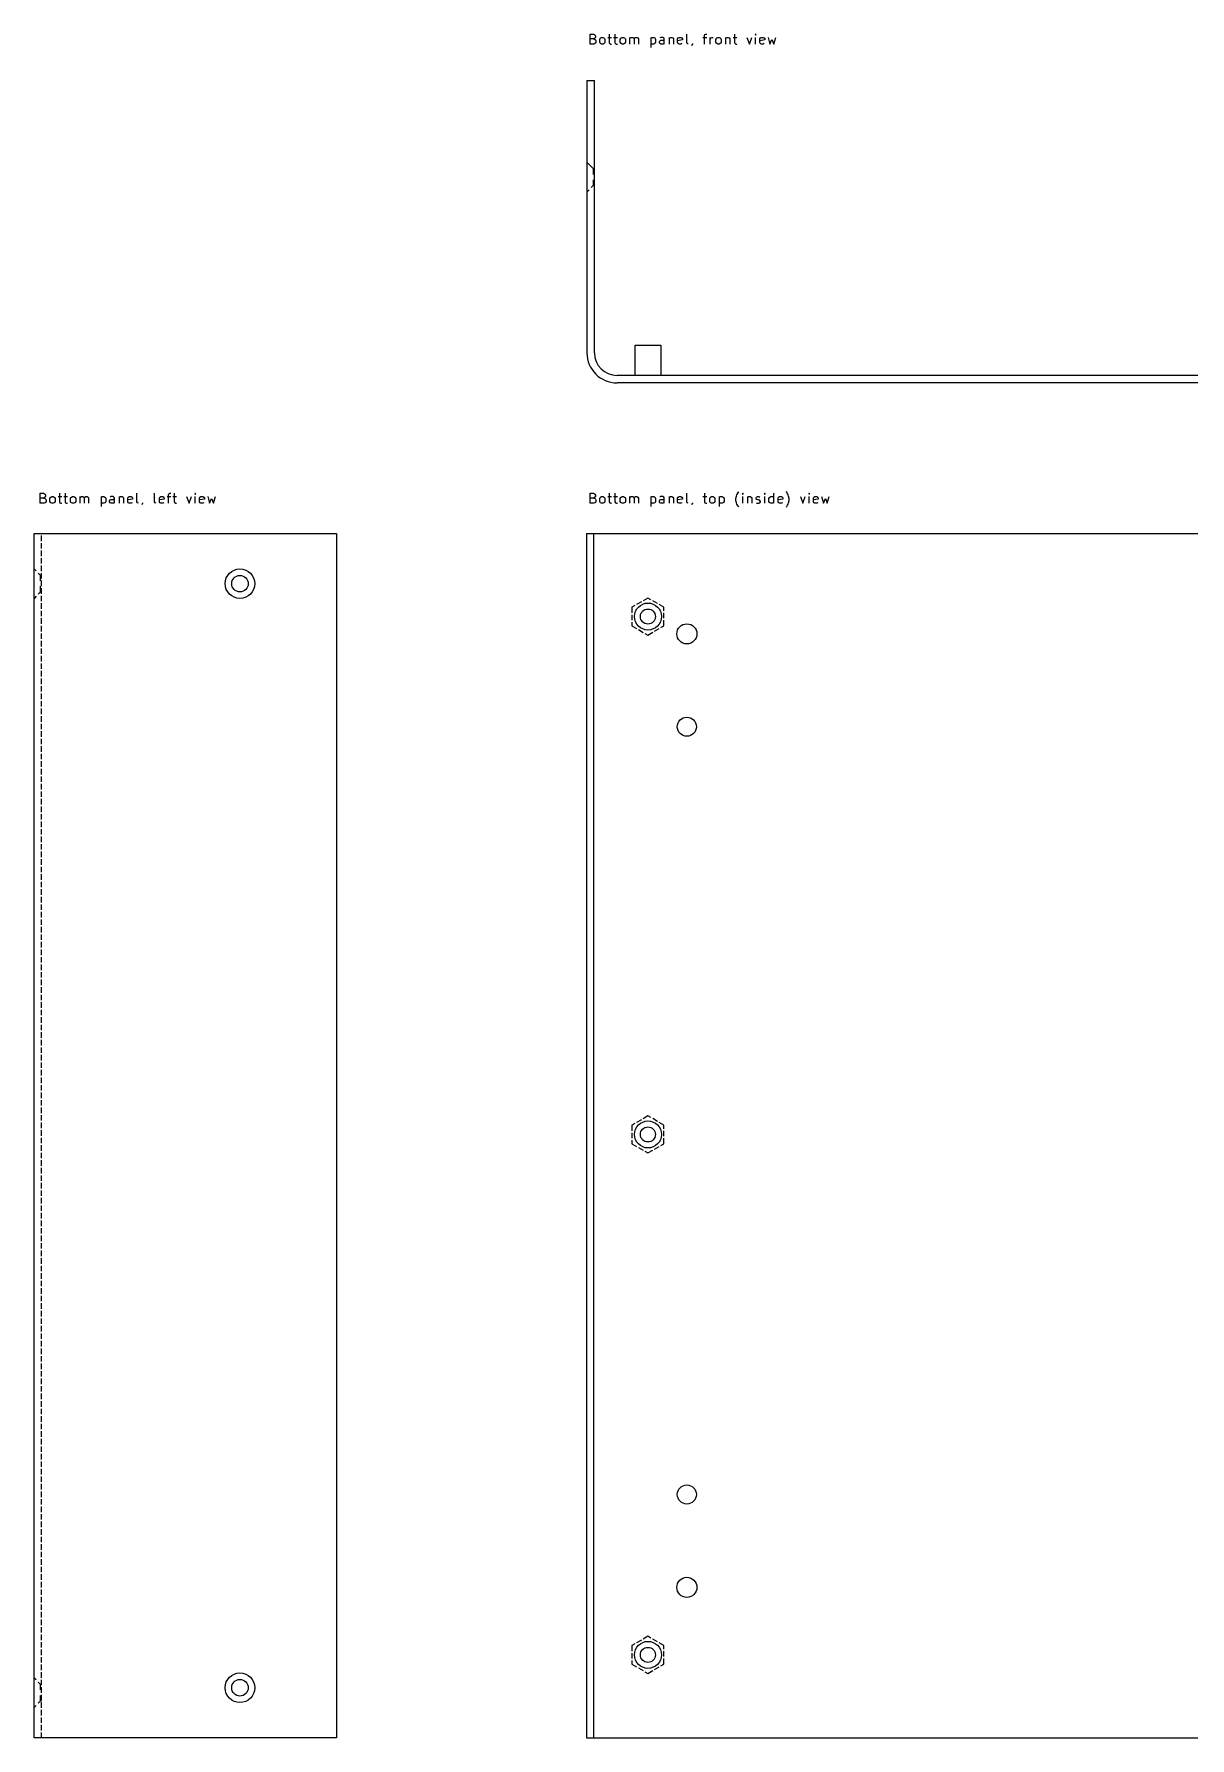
# Model space of a CAD drawing. Header units: millimetres. Extents: x 184 to 644, y -178 to 161.
# Drawn here: x 183.5 to 413.7, y -178.5 to 161 of the extents above; entities that cross this region are included whole.
import ezdxf

# ---------------------------------------------------------------- set-up
doc = ezdxf.new("R2010")
doc.units = ezdxf.units.MM
doc.layers.add('User.4', color=57, linetype='CONTINUOUS', true_color=0x484848)

msp = doc.modelspace()

# ---------------------------------------------------------------- linework, layer by layer
at = {"layer": 'User.4', "linetype": 'CONTINUOUS'}
for p, q in [((294.239347, 159.015561), (294.239347, 161.015561)), ((294.239347, 161.015561), (294.906014, 161.015561)), ((294.906014, 160.06318), (294.239347, 160.06318)), ((294.906014, 161.015561), (295.09649, 160.920323)), ((295.09649, 160.158419), (294.906014, 160.06318)), ((294.906014, 160.06318), (295.191728, 159.967942)), ((295.09649, 160.920323), (295.191728, 160.825085)), ((295.191728, 160.253657), (295.09649, 160.158419)), ((295.191728, 160.825085), (295.286966, 160.634609)), ((295.286966, 160.444133), (295.191728, 160.253657)), ((295.191728, 159.967942), (295.286966, 159.872704)), ((295.286966, 160.634609), (295.286966, 160.444133)), ((295.286966, 159.872704), (295.382204, 159.682228)), ((295.382204, 159.682228), (295.382204, 159.396514)), ((296.144109, 159.967942), (296.239347, 160.158419)), ((296.144109, 159.396514), (296.144109, 159.967942)), ((296.239347, 160.158419), (296.334585, 160.253657)), ((296.334585, 160.253657), (296.525061, 160.348895)), ((296.525061, 160.348895), (296.810776, 160.348895)), ((296.810776, 160.348895), (297.001252, 160.253657)), ((297.001252, 160.253657), (297.09649, 160.158419)), ((297.09649, 160.158419), (297.191728, 159.967942)), ((297.191728, 159.967942), (297.191728, 159.396514)), ((297.763157, 160.348895), (298.525061, 160.348895)), ((298.048871, 161.015561), (298.048871, 159.301276)), ((298.906014, 160.348895), (299.667918, 160.348895)), ((299.191728, 161.015561), (299.191728, 159.301276)), ((300.239347, 159.967942), (300.334585, 160.158419)), ((300.239347, 159.396514), (300.239347, 159.967942)), ((300.334585, 160.158419), (300.429823, 160.253657)), ((300.429823, 160.253657), (300.620299, 160.348895)), ((300.620299, 160.348895), (300.906014, 160.348895)), ((300.906014, 160.348895), (301.09649, 160.253657)), ((301.09649, 160.253657), (301.191728, 160.158419)), ((301.191728, 160.158419), (301.286966, 159.967942)), ((301.286966, 159.967942), (301.286966, 159.396514)), ((302.144109, 159.015561), (302.144109, 160.348895)), ((302.144109, 160.158419), (302.239347, 160.253657)), ((302.239347, 160.253657), (302.429823, 160.348895)), ((302.429823, 160.348895), (302.715538, 160.348895)), ((302.715538, 160.348895), (302.906014, 160.253657)), ((302.906014, 160.253657), (303.001252, 160.06318)), ((303.001252, 160.06318), (303.09649, 160.253657)), ((303.001252, 160.06318), (303.001252, 159.015561)), ((303.09649, 160.253657), (303.286966, 160.348895)), ((303.286966, 160.348895), (303.57268, 160.348895)), ((303.57268, 160.348895), (303.763157, 160.253657)), ((303.763157, 160.253657), (303.858395, 160.06318)), ((303.858395, 160.06318), (303.858395, 159.015561)), ((306.334586, 160.348895), (306.334586, 158.348895)), ((306.334586, 160.253657), (306.525062, 160.348895)), ((306.525062, 160.348895), (306.906015, 160.348895)), ((306.906015, 160.348895), (307.096491, 160.253657)), ((307.096491, 160.253657), (307.191729, 160.158419)), ((307.191729, 160.158419), (307.286967, 159.967942)), ((307.286967, 159.967942), (307.286967, 159.396514)), ((308.048872, 159.491752), (308.14411, 159.682228)), ((308.334586, 160.348895), (308.14411, 160.253657)), ((308.14411, 159.682228), (308.334586, 159.777466)), ((308.715539, 160.348895), (308.334586, 160.348895)), ((308.334586, 159.777466), (308.810777, 159.777466)), ((308.906015, 160.253657), (308.715539, 160.348895)), ((308.810777, 159.777466), (309.001253, 159.872704)), ((309.001253, 160.06318), (308.906015, 160.253657)), ((309.001253, 159.015561), (309.001253, 160.06318)), ((309.953634, 160.348895), (309.953634, 159.015561)), ((309.953634, 160.158419), (310.048872, 160.253657)), ((310.048872, 160.253657), (310.239348, 160.348895)), ((310.239348, 160.348895), (310.525063, 160.348895)), ((310.525063, 160.348895), (310.715539, 160.253657)), ((310.715539, 160.253657), (310.810777, 160.06318)), ((310.810777, 160.06318), (310.810777, 159.015561)), ((311.66792, 160.06318), (311.763158, 160.253657)), ((311.66792, 159.301276), (311.66792, 160.06318)), ((312.620301, 159.872704), (311.66792, 159.682228)), ((311.763158, 160.253657), (311.953634, 160.348895)), ((311.953634, 160.348895), (312.334587, 160.348895)), ((312.334587, 160.348895), (312.525063, 160.253657)), ((312.525063, 160.253657), (312.620301, 160.06318)), ((312.620301, 160.06318), (312.620301, 159.872704)), ((313.477444, 159.301276), (313.477444, 161.015561)), ((316.71554, 160.348895), (317.477444, 160.348895)), ((317.001254, 160.729847), (317.096492, 160.920323)), ((317.001254, 159.015561), (317.001254, 160.729847)), ((317.096492, 160.920323), (317.286968, 161.015561)), ((317.286968, 161.015561), (317.477444, 161.015561)), ((318.144111, 159.015561), (318.144111, 160.348895)), ((318.144111, 159.967942), (318.239349, 160.158419)), ((318.239349, 160.158419), (318.334587, 160.253657)), ((318.334587, 160.253657), (318.525063, 160.348895)), ((318.525063, 160.348895), (318.71554, 160.348895)), ((319.286968, 159.967942), (319.382206, 160.158419)), ((319.286968, 159.396514), (319.286968, 159.967942)), ((319.382206, 160.158419), (319.477444, 160.253657)), ((319.477444, 160.253657), (319.66792, 160.348895)), ((319.66792, 160.348895), (319.953635, 160.348895)), ((319.953635, 160.348895), (320.144111, 160.253657)), ((320.144111, 160.253657), (320.239349, 160.158419)), ((320.239349, 160.158419), (320.334587, 159.967942)), ((320.334587, 159.967942), (320.334587, 159.396514)), ((321.19173, 160.348895), (321.19173, 159.015561)), ((321.19173, 160.158419), (321.286968, 160.253657)), ((321.286968, 160.253657), (321.477444, 160.348895)), ((321.477444, 160.348895), (321.763159, 160.348895)), ((321.763159, 160.348895), (321.953635, 160.253657)), ((321.953635, 160.253657), (322.048873, 160.06318)), ((322.048873, 160.06318), (322.048873, 159.015561)), ((322.71554, 160.348895), (323.477444, 160.348895)), ((323.001254, 161.015561), (323.001254, 159.301276)), ((325.477445, 160.348895), (325.953635, 159.015561)), ((325.953635, 159.015561), (326.429826, 160.348895)), ((327.191731, 161.015561), (327.096493, 160.920323)), ((327.096493, 160.920323), (327.191731, 160.825085)), ((327.286969, 160.920323), (327.191731, 161.015561)), ((327.191731, 161.015561), (327.191731, 160.825085)), ((327.191731, 160.825085), (327.286969, 160.920323)), ((327.191731, 159.015561), (327.191731, 160.348895)), ((328.048874, 160.06318), (328.144112, 160.253657)), ((328.048874, 159.301276), (328.048874, 160.06318)), ((329.001255, 159.872704), (328.048874, 159.682228)), ((328.144112, 160.253657), (328.334588, 160.348895)), ((328.334588, 160.348895), (328.715541, 160.348895)), ((328.715541, 160.348895), (328.906017, 160.253657)), ((328.906017, 160.253657), (329.001255, 160.06318)), ((329.001255, 160.06318), (329.001255, 159.872704)), ((329.667922, 160.348895), (330.048874, 159.015561)), ((330.048874, 159.015561), (330.429827, 159.967942)), ((330.429827, 159.967942), (330.810779, 159.015561)), ((330.810779, 159.015561), (331.191731, 160.348895)), ((295.001252, 159.015561), (294.239347, 159.015561)), ((295.191728, 159.1108), (295.001252, 159.015561)), ((295.286966, 159.206038), (295.191728, 159.1108)), ((295.382204, 159.396514), (295.286966, 159.206038)), ((296.239347, 159.206038), (296.144109, 159.396514)), ((296.334585, 159.1108), (296.239347, 159.206038)), ((296.525061, 159.015561), (296.334585, 159.1108)), ((296.810776, 159.015561), (296.525061, 159.015561)), ((297.001252, 159.1108), (296.810776, 159.015561)), ((297.09649, 159.206038), (297.001252, 159.1108)), ((297.191728, 159.396514), (297.09649, 159.206038)), ((298.048871, 159.301276), (298.144109, 159.1108)), ((298.144109, 159.1108), (298.334585, 159.015561)), ((298.334585, 159.015561), (298.525061, 159.015561)), ((299.191728, 159.301276), (299.286966, 159.1108)), ((299.286966, 159.1108), (299.477442, 159.015561)), ((299.477442, 159.015561), (299.667918, 159.015561)), ((300.334585, 159.206038), (300.239347, 159.396514)), ((300.429823, 159.1108), (300.334585, 159.206038)), ((300.620299, 159.015561), (300.429823, 159.1108)), ((300.906014, 159.015561), (300.620299, 159.015561)), ((301.09649, 159.1108), (300.906014, 159.015561)), ((301.191728, 159.206038), (301.09649, 159.1108)), ((301.286966, 159.396514), (301.191728, 159.206038)), ((306.525062, 159.015561), (306.334586, 159.1108)), ((306.906015, 159.015561), (306.525062, 159.015561)), ((307.096491, 159.1108), (306.906015, 159.015561)), ((307.191729, 159.206038), (307.096491, 159.1108)), ((307.286967, 159.396514), (307.191729, 159.206038)), ((308.048872, 159.301276), (308.048872, 159.491752)), ((308.14411, 159.1108), (308.048872, 159.301276)), ((308.334586, 159.015561), (308.14411, 159.1108)), ((308.810777, 159.015561), (308.334586, 159.015561)), ((309.001253, 159.1108), (308.810777, 159.015561)), ((311.763158, 159.1108), (311.66792, 159.301276)), ((311.953634, 159.015561), (311.763158, 159.1108)), ((312.334587, 159.015561), (311.953634, 159.015561)), ((312.525063, 159.1108), (312.334587, 159.015561)), ((313.572682, 159.1108), (313.477444, 159.301276)), ((313.763158, 159.015561), (313.572682, 159.1108)), ((314.525063, 158.825085), (314.429825, 158.729847)), ((314.620301, 159.015561), (314.525063, 158.825085)), ((314.620301, 159.1108), (314.620301, 159.015561)), ((319.382206, 159.206038), (319.286968, 159.396514)), ((319.477444, 159.1108), (319.382206, 159.206038)), ((319.66792, 159.015561), (319.477444, 159.1108)), ((319.953635, 159.015561), (319.66792, 159.015561)), ((320.144111, 159.1108), (319.953635, 159.015561)), ((320.239349, 159.206038), (320.144111, 159.1108)), ((320.334587, 159.396514), (320.239349, 159.206038)), ((323.001254, 159.301276), (323.096492, 159.1108)), ((323.096492, 159.1108), (323.286968, 159.015561)), ((323.286968, 159.015561), (323.477444, 159.015561)), ((328.144112, 159.1108), (328.048874, 159.301276)), ((328.334588, 159.015561), (328.144112, 159.1108)), ((328.715541, 159.015561), (328.334588, 159.015561)), ((328.906017, 159.1108), (328.715541, 159.015561)), ((293.6, 151.75), (293.6, 97.5)), ((293.6, 151.75), (295.1, 151.75)), ((295.1, 97.5), (295.1, 151.75)), ((294.06425, 135.008239), (293.619751, 135.452742)), ((294.445214, 134.627233), (294.06425, 135.008239)), ((294.889748, 134.18273), (294.445214, 134.627233)), ((294.889748, 133.039736), (294.889748, 134.18273)), ((294.953248, 134.18273), (294.889748, 134.18273)), ((295.016713, 134.18273), (294.953248, 134.18273)), ((295.080248, 134.18273), (295.016713, 134.18273)), ((294.06425, 129.991761), (293.619751, 129.547258)), ((294.889748, 130.880745), (294.445214, 130.436242)), ((294.889748, 130.880745), (294.889748, 131.960242)), ((294.953248, 130.880745), (294.889748, 130.880745)), ((295.016713, 130.880745), (294.953248, 130.880745)), ((295.080248, 130.880745), (294.953248, 130.880745)), ((295.080248, 130.880745), (295.016713, 130.880745)), ((303.2, 99), (308.3, 99)), ((303.2, 93), (303.2, 99)), ((308.3, 99), (308.3, 93)), ((543.1, 93), (299.6, 93)), ((308.3, 93), (303.2, 93)), ((543.1, 91.5), (299.6, 91.5)), ((184.739347, 67.515561), (184.739347, 69.515561)), ((184.739347, 69.515561), (185.406014, 69.515561)), ((185.406014, 68.56318), (184.739347, 68.56318)), ((185.406014, 69.515561), (185.59649, 69.420323)), ((185.59649, 68.658419), (185.406014, 68.56318)), ((185.406014, 68.56318), (185.691728, 68.467942)), ((185.59649, 69.420323), (185.691728, 69.325085)), ((185.691728, 68.753657), (185.59649, 68.658419)), ((185.691728, 69.325085), (185.786966, 69.134609)), ((185.786966, 68.944133), (185.691728, 68.753657)), ((185.691728, 68.467942), (185.786966, 68.372704)), ((185.786966, 69.134609), (185.786966, 68.944133)), ((185.786966, 68.372704), (185.882204, 68.182228)), ((185.882204, 68.182228), (185.882204, 67.896514)), ((186.644109, 68.467942), (186.739347, 68.658419)), ((186.644109, 67.896514), (186.644109, 68.467942)), ((186.739347, 68.658419), (186.834585, 68.753657)), ((186.834585, 68.753657), (187.025061, 68.848895)), ((187.025061, 68.848895), (187.310776, 68.848895)), ((187.310776, 68.848895), (187.501252, 68.753657)), ((187.501252, 68.753657), (187.59649, 68.658419)), ((187.59649, 68.658419), (187.691728, 68.467942)), ((187.691728, 68.467942), (187.691728, 67.896514)), ((188.263157, 68.848895), (189.025061, 68.848895)), ((188.548871, 69.515561), (188.548871, 67.801276)), ((189.406014, 68.848895), (190.167918, 68.848895)), ((189.691728, 69.515561), (189.691728, 67.801276)), ((190.739347, 68.467942), (190.834585, 68.658419)), ((190.739347, 67.896514), (190.739347, 68.467942)), ((190.834585, 68.658419), (190.929823, 68.753657)), ((190.929823, 68.753657), (191.120299, 68.848895)), ((191.120299, 68.848895), (191.406014, 68.848895)), ((191.406014, 68.848895), (191.59649, 68.753657)), ((191.59649, 68.753657), (191.691728, 68.658419)), ((191.691728, 68.658419), (191.786966, 68.467942)), ((191.786966, 68.467942), (191.786966, 67.896514)), ((192.644109, 67.515561), (192.644109, 68.848895)), ((192.644109, 68.658419), (192.739347, 68.753657)), ((192.739347, 68.753657), (192.929823, 68.848895)), ((192.929823, 68.848895), (193.215538, 68.848895)), ((193.215538, 68.848895), (193.406014, 68.753657)), ((193.406014, 68.753657), (193.501252, 68.56318)), ((193.501252, 68.56318), (193.59649, 68.753657)), ((193.501252, 68.56318), (193.501252, 67.515561)), ((193.59649, 68.753657), (193.786966, 68.848895)), ((193.786966, 68.848895), (194.07268, 68.848895)), ((194.07268, 68.848895), (194.263157, 68.753657)), ((194.263157, 68.753657), (194.358395, 68.56318)), ((194.358395, 68.56318), (194.358395, 67.515561)), ((196.834586, 68.848895), (196.834586, 66.848895)), ((196.834586, 68.753657), (197.025062, 68.848895)), ((197.025062, 68.848895), (197.406015, 68.848895)), ((197.406015, 68.848895), (197.596491, 68.753657)), ((197.596491, 68.753657), (197.691729, 68.658419)), ((197.691729, 68.658419), (197.786967, 68.467942)), ((197.786967, 68.467942), (197.786967, 67.896514)), ((198.548872, 67.991752), (198.64411, 68.182228)), ((198.548872, 67.801276), (198.548872, 67.991752)), ((198.834586, 68.848895), (198.64411, 68.753657)), ((198.64411, 68.182228), (198.834586, 68.277466)), ((199.215539, 68.848895), (198.834586, 68.848895)), ((198.834586, 68.277466), (199.310777, 68.277466)), ((199.406015, 68.753657), (199.215539, 68.848895)), ((199.310777, 68.277466), (199.501253, 68.372704)), ((199.501253, 68.56318), (199.406015, 68.753657)), ((199.501253, 67.515561), (199.501253, 68.56318)), ((200.453634, 68.848895), (200.453634, 67.515561)), ((200.453634, 68.658419), (200.548872, 68.753657)), ((200.548872, 68.753657), (200.739348, 68.848895)), ((200.739348, 68.848895), (201.025063, 68.848895)), ((201.025063, 68.848895), (201.215539, 68.753657)), ((201.215539, 68.753657), (201.310777, 68.56318)), ((201.310777, 68.56318), (201.310777, 67.515561)), ((202.16792, 68.56318), (202.263158, 68.753657)), ((202.16792, 67.801276), (202.16792, 68.56318)), ((203.120301, 68.372704), (202.16792, 68.182228)), ((202.263158, 68.753657), (202.453634, 68.848895)), ((202.453634, 68.848895), (202.834587, 68.848895)), ((202.834587, 68.848895), (203.025063, 68.753657)), ((203.025063, 68.753657), (203.120301, 68.56318)), ((203.120301, 68.56318), (203.120301, 68.372704)), ((203.977444, 67.801276), (203.977444, 69.515561)), ((207.501254, 67.801276), (207.501254, 69.515561)), ((208.453635, 68.56318), (208.548873, 68.753657)), ((208.453635, 67.801276), (208.453635, 68.56318)), ((209.406016, 68.372704), (208.453635, 68.182228)), ((208.548873, 68.753657), (208.739349, 68.848895)), ((208.739349, 68.848895), (209.120302, 68.848895)), ((209.120302, 68.848895), (209.310778, 68.753657)), ((209.310778, 68.753657), (209.406016, 68.56318)), ((209.406016, 68.56318), (209.406016, 68.372704)), ((209.977445, 68.848895), (210.739349, 68.848895)), ((210.263159, 69.229847), (210.358397, 69.420323)), ((210.263159, 67.515561), (210.263159, 69.229847)), ((210.358397, 69.420323), (210.548873, 69.515561)), ((210.548873, 69.515561), (210.739349, 69.515561)), ((211.120302, 68.848895), (211.882206, 68.848895)), ((211.406016, 69.515561), (211.406016, 67.801276)), ((213.882207, 68.848895), (214.358397, 67.515561)), ((214.358397, 67.515561), (214.834588, 68.848895)), ((215.596493, 69.515561), (215.501255, 69.420323)), ((215.501255, 69.420323), (215.596493, 69.325085)), ((215.691731, 69.420323), (215.596493, 69.515561)), ((215.596493, 69.515561), (215.596493, 69.325085)), ((215.596493, 69.325085), (215.691731, 69.420323)), ((215.596493, 67.515561), (215.596493, 68.848895)), ((216.453636, 68.56318), (216.548874, 68.753657)), ((216.453636, 67.801276), (216.453636, 68.56318)), ((217.406017, 68.372704), (216.453636, 68.182228)), ((216.548874, 68.753657), (216.73935, 68.848895)), ((216.73935, 68.848895), (217.120303, 68.848895)), ((217.120303, 68.848895), (217.310779, 68.753657)), ((217.310779, 68.753657), (217.406017, 68.56318)), ((217.406017, 68.56318), (217.406017, 68.372704)), ((218.072684, 68.848895), (218.453636, 67.515561)), ((218.453636, 67.515561), (218.834589, 68.467942)), ((218.834589, 68.467942), (219.215541, 67.515561)), ((219.215541, 67.515561), (219.596493, 68.848895)), ((294.239347, 67.515561), (294.239347, 69.515561)), ((294.239347, 69.515561), (294.906014, 69.515561)), ((294.906014, 68.56318), (294.239347, 68.56318)), ((294.906014, 69.515561), (295.09649, 69.420323)), ((295.09649, 68.658419), (294.906014, 68.56318)), ((294.906014, 68.56318), (295.191728, 68.467942)), ((295.09649, 69.420323), (295.191728, 69.325085)), ((295.191728, 68.753657), (295.09649, 68.658419)), ((295.191728, 69.325085), (295.286966, 69.134609)), ((295.286966, 68.944133), (295.191728, 68.753657)), ((295.191728, 68.467942), (295.286966, 68.372704)), ((295.286966, 69.134609), (295.286966, 68.944133)), ((295.286966, 68.372704), (295.382204, 68.182228)), ((295.382204, 68.182228), (295.382204, 67.896514)), ((296.144109, 68.467942), (296.239347, 68.658419)), ((296.144109, 67.896514), (296.144109, 68.467942)), ((296.239347, 68.658419), (296.334585, 68.753657)), ((296.334585, 68.753657), (296.525061, 68.848895)), ((296.525061, 68.848895), (296.810776, 68.848895)), ((296.810776, 68.848895), (297.001252, 68.753657)), ((297.001252, 68.753657), (297.09649, 68.658419)), ((297.09649, 68.658419), (297.191728, 68.467942)), ((297.191728, 68.467942), (297.191728, 67.896514)), ((297.763157, 68.848895), (298.525061, 68.848895)), ((298.048871, 69.515561), (298.048871, 67.801276)), ((298.906014, 68.848895), (299.667918, 68.848895)), ((299.191728, 69.515561), (299.191728, 67.801276)), ((300.239347, 68.467942), (300.334585, 68.658419)), ((300.239347, 67.896514), (300.239347, 68.467942)), ((300.334585, 68.658419), (300.429823, 68.753657)), ((300.429823, 68.753657), (300.620299, 68.848895)), ((300.620299, 68.848895), (300.906014, 68.848895)), ((300.906014, 68.848895), (301.09649, 68.753657)), ((301.09649, 68.753657), (301.191728, 68.658419)), ((301.191728, 68.658419), (301.286966, 68.467942)), ((301.286966, 68.467942), (301.286966, 67.896514)), ((302.144109, 67.515561), (302.144109, 68.848895)), ((302.144109, 68.658419), (302.239347, 68.753657)), ((302.239347, 68.753657), (302.429823, 68.848895)), ((302.429823, 68.848895), (302.715538, 68.848895)), ((302.715538, 68.848895), (302.906014, 68.753657)), ((302.906014, 68.753657), (303.001252, 68.56318)), ((303.001252, 68.56318), (303.09649, 68.753657)), ((303.001252, 68.56318), (303.001252, 67.515561)), ((303.09649, 68.753657), (303.286966, 68.848895)), ((303.286966, 68.848895), (303.57268, 68.848895)), ((303.57268, 68.848895), (303.763157, 68.753657)), ((303.763157, 68.753657), (303.858395, 68.56318)), ((303.858395, 68.56318), (303.858395, 67.515561)), ((306.334586, 68.848895), (306.334586, 66.848895)), ((306.334586, 68.753657), (306.525062, 68.848895)), ((306.525062, 68.848895), (306.906015, 68.848895)), ((306.906015, 68.848895), (307.096491, 68.753657)), ((307.096491, 68.753657), (307.191729, 68.658419)), ((307.191729, 68.658419), (307.286967, 68.467942)), ((307.286967, 68.467942), (307.286967, 67.896514)), ((308.048872, 67.991752), (308.14411, 68.182228)), ((308.048872, 67.801276), (308.048872, 67.991752)), ((308.334586, 68.848895), (308.14411, 68.753657)), ((308.14411, 68.182228), (308.334586, 68.277466)), ((308.715539, 68.848895), (308.334586, 68.848895)), ((308.334586, 68.277466), (308.810777, 68.277466)), ((308.906015, 68.753657), (308.715539, 68.848895)), ((308.810777, 68.277466), (309.001253, 68.372704)), ((309.001253, 68.56318), (308.906015, 68.753657)), ((309.001253, 67.515561), (309.001253, 68.56318)), ((309.953634, 68.848895), (309.953634, 67.515561)), ((309.953634, 68.658419), (310.048872, 68.753657)), ((310.048872, 68.753657), (310.239348, 68.848895)), ((310.239348, 68.848895), (310.525063, 68.848895)), ((310.525063, 68.848895), (310.715539, 68.753657)), ((310.715539, 68.753657), (310.810777, 68.56318)), ((310.810777, 68.56318), (310.810777, 67.515561)), ((311.66792, 68.56318), (311.763158, 68.753657)), ((311.66792, 67.801276), (311.66792, 68.56318)), ((312.620301, 68.372704), (311.66792, 68.182228)), ((311.763158, 68.753657), (311.953634, 68.848895)), ((311.953634, 68.848895), (312.334587, 68.848895)), ((312.334587, 68.848895), (312.525063, 68.753657)), ((312.525063, 68.753657), (312.620301, 68.56318)), ((312.620301, 68.56318), (312.620301, 68.372704)), ((313.477444, 67.801276), (313.477444, 69.515561)), ((316.71554, 68.848895), (317.477444, 68.848895)), ((317.001254, 69.515561), (317.001254, 67.801276)), ((318.048873, 68.467942), (318.144111, 68.658419)), ((318.048873, 67.896514), (318.048873, 68.467942)), ((318.144111, 68.658419), (318.239349, 68.753657)), ((318.239349, 68.753657), (318.429825, 68.848895)), ((318.429825, 68.848895), (318.71554, 68.848895)), ((318.71554, 68.848895), (318.906016, 68.753657)), ((318.906016, 68.753657), (319.001254, 68.658419)), ((319.001254, 68.658419), (319.096492, 68.467942)), ((319.096492, 68.467942), (319.096492, 67.896514)), ((319.953635, 68.848895), (319.953635, 66.848895)), ((319.953635, 68.753657), (320.144111, 68.848895)), ((320.144111, 68.848895), (320.525064, 68.848895)), ((320.525064, 68.848895), (320.71554, 68.753657)), ((320.71554, 68.753657), (320.810778, 68.658419)), ((320.810778, 68.658419), (320.906016, 68.467942)), ((320.906016, 68.467942), (320.906016, 67.896514)), ((323.286969, 68.467942), (323.382207, 68.944133)), ((323.286969, 68.08699), (323.286969, 68.467942)), ((323.382207, 67.6108), (323.286969, 68.08699)), ((323.382207, 68.944133), (323.477445, 69.229847)), ((323.477445, 69.229847), (323.572683, 69.420323)), ((323.572683, 69.420323), (323.763159, 69.706038)), ((323.763159, 69.706038), (323.858398, 69.801276)), ((324.620302, 69.515561), (324.525064, 69.420323)), ((324.525064, 69.420323), (324.620302, 69.325085)), ((324.71554, 69.420323), (324.620302, 69.515561)), ((324.620302, 69.515561), (324.620302, 69.325085)), ((324.620302, 69.325085), (324.71554, 69.420323)), ((324.620302, 67.515561), (324.620302, 68.848895)), ((325.572683, 68.848895), (325.572683, 67.515561)), ((325.572683, 68.658419), (325.667921, 68.753657)), ((325.667921, 68.753657), (325.858397, 68.848895)), ((325.858397, 68.848895), (326.144112, 68.848895)), ((326.144112, 68.848895), (326.334588, 68.753657)), ((326.334588, 68.753657), (326.429826, 68.56318)), ((326.429826, 68.56318), (326.429826, 67.515561)), ((327.286969, 68.56318), (327.382207, 68.753657)), ((327.286969, 68.467942), (327.286969, 68.56318)), ((327.382207, 68.277466), (327.286969, 68.467942)), ((327.382207, 68.753657), (327.572683, 68.848895)), ((327.572683, 68.182228), (327.382207, 68.277466)), ((327.572683, 68.848895), (327.858397, 68.848895)), ((327.858397, 68.182228), (327.572683, 68.182228)), ((327.858397, 68.848895), (328.048874, 68.753657)), ((328.048874, 68.08699), (327.858397, 68.182228)), ((328.144112, 67.896514), (328.048874, 68.08699)), ((329.001255, 69.515561), (328.906017, 69.420323)), ((328.906017, 69.420323), (329.001255, 69.325085)), ((329.096493, 69.420323), (329.001255, 69.515561)), ((329.001255, 69.515561), (329.001255, 69.325085)), ((329.001255, 69.325085), (329.096493, 69.420323)), ((329.001255, 67.515561), (329.001255, 68.848895)), ((329.858398, 68.467942), (329.953636, 68.658419)), ((329.858398, 67.896514), (329.858398, 68.467942)), ((329.953636, 68.658419), (330.048874, 68.753657)), ((330.048874, 68.753657), (330.23935, 68.848895)), ((330.23935, 68.848895), (330.620303, 68.848895)), ((330.620303, 68.848895), (330.810779, 68.753657)), ((330.810779, 67.515561), (330.810779, 69.515561)), ((331.667922, 68.56318), (331.76316, 68.753657)), ((331.667922, 67.801276), (331.667922, 68.56318)), ((332.620303, 68.372704), (331.667922, 68.182228)), ((331.76316, 68.753657), (331.953636, 68.848895)), ((331.953636, 68.848895), (332.334589, 68.848895)), ((332.334589, 68.848895), (332.525065, 68.753657)), ((332.525065, 68.753657), (332.620303, 68.56318)), ((332.620303, 68.56318), (332.620303, 68.372704)), ((333.382208, 69.706038), (333.28697, 69.801276)), ((333.572684, 69.420323), (333.382208, 69.706038)), ((333.667922, 69.229847), (333.572684, 69.420323)), ((333.76316, 68.944133), (333.667922, 69.229847)), ((333.858398, 68.467942), (333.76316, 68.944133)), ((333.76316, 67.6108), (333.858398, 68.08699)), ((333.858398, 68.08699), (333.858398, 68.467942)), ((336.144113, 68.848895), (336.620303, 67.515561)), ((336.620303, 67.515561), (337.096494, 68.848895)), ((337.858399, 69.515561), (337.763161, 69.420323)), ((337.763161, 69.420323), (337.858399, 69.325085)), ((337.953637, 69.420323), (337.858399, 69.515561)), ((337.858399, 69.515561), (337.858399, 69.325085)), ((337.858399, 69.325085), (337.953637, 69.420323)), ((337.858399, 67.515561), (337.858399, 68.848895)), ((338.715542, 68.56318), (338.81078, 68.753657)), ((338.715542, 67.801276), (338.715542, 68.56318)), ((339.667923, 68.372704), (338.715542, 68.182228)), ((338.81078, 68.753657), (339.001256, 68.848895)), ((339.001256, 68.848895), (339.382209, 68.848895)), ((339.382209, 68.848895), (339.572685, 68.753657)), ((339.572685, 68.753657), (339.667923, 68.56318)), ((339.667923, 68.56318), (339.667923, 68.372704)), ((340.33459, 68.848895), (340.715542, 67.515561)), ((340.715542, 67.515561), (341.096495, 68.467942)), ((341.096495, 68.467942), (341.477447, 67.515561)), ((341.477447, 67.515561), (341.858399, 68.848895)), ((185.501252, 67.515561), (184.739347, 67.515561)), ((185.691728, 67.6108), (185.501252, 67.515561)), ((185.786966, 67.706038), (185.691728, 67.6108)), ((185.882204, 67.896514), (185.786966, 67.706038)), ((186.739347, 67.706038), (186.644109, 67.896514)), ((186.834585, 67.6108), (186.739347, 67.706038)), ((187.025061, 67.515561), (186.834585, 67.6108)), ((187.310776, 67.515561), (187.025061, 67.515561)), ((187.501252, 67.6108), (187.310776, 67.515561)), ((187.59649, 67.706038), (187.501252, 67.6108)), ((187.691728, 67.896514), (187.59649, 67.706038)), ((188.548871, 67.801276), (188.644109, 67.6108)), ((188.644109, 67.6108), (188.834585, 67.515561)), ((188.834585, 67.515561), (189.025061, 67.515561)), ((189.691728, 67.801276), (189.786966, 67.6108)), ((189.786966, 67.6108), (189.977442, 67.515561)), ((189.977442, 67.515561), (190.167918, 67.515561)), ((190.834585, 67.706038), (190.739347, 67.896514)), ((190.929823, 67.6108), (190.834585, 67.706038)), ((191.120299, 67.515561), (190.929823, 67.6108)), ((191.406014, 67.515561), (191.120299, 67.515561)), ((191.59649, 67.6108), (191.406014, 67.515561)), ((191.691728, 67.706038), (191.59649, 67.6108)), ((191.786966, 67.896514), (191.691728, 67.706038)), ((197.025062, 67.515561), (196.834586, 67.6108)), ((197.406015, 67.515561), (197.025062, 67.515561)), ((197.596491, 67.6108), (197.406015, 67.515561)), ((197.691729, 67.706038), (197.596491, 67.6108)), ((197.786967, 67.896514), (197.691729, 67.706038)), ((198.64411, 67.6108), (198.548872, 67.801276)), ((198.834586, 67.515561), (198.64411, 67.6108)), ((199.310777, 67.515561), (198.834586, 67.515561)), ((199.501253, 67.6108), (199.310777, 67.515561)), ((202.263158, 67.6108), (202.16792, 67.801276)), ((202.453634, 67.515561), (202.263158, 67.6108)), ((202.834587, 67.515561), (202.453634, 67.515561)), ((203.025063, 67.6108), (202.834587, 67.515561)), ((204.072682, 67.6108), (203.977444, 67.801276)), ((204.263158, 67.515561), (204.072682, 67.6108)), ((205.025063, 67.325085), (204.929825, 67.229847)), ((205.120301, 67.515561), (205.025063, 67.325085)), ((205.120301, 67.6108), (205.120301, 67.515561)), ((207.596492, 67.6108), (207.501254, 67.801276)), ((207.786968, 67.515561), (207.596492, 67.6108)), ((208.548873, 67.6108), (208.453635, 67.801276)), ((208.739349, 67.515561), (208.548873, 67.6108)), ((209.120302, 67.515561), (208.739349, 67.515561)), ((209.310778, 67.6108), (209.120302, 67.515561)), ((211.406016, 67.801276), (211.501254, 67.6108)), ((211.501254, 67.6108), (211.69173, 67.515561)), ((211.69173, 67.515561), (211.882206, 67.515561)), ((216.548874, 67.6108), (216.453636, 67.801276)), ((216.73935, 67.515561), (216.548874, 67.6108)), ((217.120303, 67.515561), (216.73935, 67.515561)), ((217.310779, 67.6108), (217.120303, 67.515561)), ((295.001252, 67.515561), (294.239347, 67.515561)), ((295.191728, 67.6108), (295.001252, 67.515561)), ((295.286966, 67.706038), (295.191728, 67.6108)), ((295.382204, 67.896514), (295.286966, 67.706038)), ((296.239347, 67.706038), (296.144109, 67.896514)), ((296.334585, 67.6108), (296.239347, 67.706038)), ((296.525061, 67.515561), (296.334585, 67.6108)), ((296.810776, 67.515561), (296.525061, 67.515561)), ((297.001252, 67.6108), (296.810776, 67.515561)), ((297.09649, 67.706038), (297.001252, 67.6108)), ((297.191728, 67.896514), (297.09649, 67.706038)), ((298.048871, 67.801276), (298.144109, 67.6108)), ((298.144109, 67.6108), (298.334585, 67.515561)), ((298.334585, 67.515561), (298.525061, 67.515561)), ((299.191728, 67.801276), (299.286966, 67.6108)), ((299.286966, 67.6108), (299.477442, 67.515561)), ((299.477442, 67.515561), (299.667918, 67.515561)), ((300.334585, 67.706038), (300.239347, 67.896514)), ((300.429823, 67.6108), (300.334585, 67.706038)), ((300.620299, 67.515561), (300.429823, 67.6108)), ((300.906014, 67.515561), (300.620299, 67.515561)), ((301.09649, 67.6108), (300.906014, 67.515561)), ((301.191728, 67.706038), (301.09649, 67.6108)), ((301.286966, 67.896514), (301.191728, 67.706038)), ((306.525062, 67.515561), (306.334586, 67.6108)), ((306.906015, 67.515561), (306.525062, 67.515561)), ((307.096491, 67.6108), (306.906015, 67.515561)), ((307.191729, 67.706038), (307.096491, 67.6108)), ((307.286967, 67.896514), (307.191729, 67.706038)), ((308.14411, 67.6108), (308.048872, 67.801276)), ((308.334586, 67.515561), (308.14411, 67.6108)), ((308.810777, 67.515561), (308.334586, 67.515561)), ((309.001253, 67.6108), (308.810777, 67.515561)), ((311.763158, 67.6108), (311.66792, 67.801276)), ((311.953634, 67.515561), (311.763158, 67.6108)), ((312.334587, 67.515561), (311.953634, 67.515561)), ((312.525063, 67.6108), (312.334587, 67.515561)), ((313.572682, 67.6108), (313.477444, 67.801276)), ((313.763158, 67.515561), (313.572682, 67.6108)), ((314.525063, 67.325085), (314.429825, 67.229847)), ((314.620301, 67.515561), (314.525063, 67.325085)), ((314.620301, 67.6108), (314.620301, 67.515561)), ((317.001254, 67.801276), (317.096492, 67.6108)), ((317.096492, 67.6108), (317.286968, 67.515561)), ((317.286968, 67.515561), (317.477444, 67.515561)), ((318.144111, 67.706038), (318.048873, 67.896514)), ((318.239349, 67.6108), (318.144111, 67.706038)), ((318.429825, 67.515561), (318.239349, 67.6108)), ((318.71554, 67.515561), (318.429825, 67.515561)), ((318.906016, 67.6108), (318.71554, 67.515561)), ((319.001254, 67.706038), (318.906016, 67.6108)), ((319.096492, 67.896514), (319.001254, 67.706038)), ((320.144111, 67.515561), (319.953635, 67.6108)), ((320.525064, 67.515561), (320.144111, 67.515561)), ((320.71554, 67.6108), (320.525064, 67.515561)), ((320.810778, 67.706038), (320.71554, 67.6108)), ((320.906016, 67.896514), (320.810778, 67.706038)), ((323.477445, 67.325085), (323.382207, 67.6108)), ((323.572683, 67.134609), (323.477445, 67.325085)), ((323.763159, 66.848895), (323.572683, 67.134609)), ((323.858398, 66.753657), (323.763159, 66.848895)), ((327.286969, 67.6108), (327.477445, 67.515561)), ((327.477445, 67.515561), (327.858397, 67.515561)), ((327.858397, 67.515561), (328.048874, 67.6108)), ((328.048874, 67.6108), (328.144112, 67.801276)), ((328.144112, 67.801276), (328.144112, 67.896514)), ((329.953636, 67.706038), (329.858398, 67.896514)), ((330.048874, 67.6108), (329.953636, 67.706038)), ((330.23935, 67.515561), (330.048874, 67.6108)), ((330.620303, 67.515561), (330.23935, 67.515561)), ((330.810779, 67.6108), (330.620303, 67.515561)), ((331.76316, 67.6108), (331.667922, 67.801276)), ((331.953636, 67.515561), (331.76316, 67.6108)), ((332.334589, 67.515561), (331.953636, 67.515561)), ((332.525065, 67.6108), (332.334589, 67.515561)), ((333.28697, 66.753657), (333.382208, 66.848895)), ((333.382208, 66.848895), (333.572684, 67.134609)), ((333.572684, 67.134609), (333.667922, 67.325085)), ((333.667922, 67.325085), (333.76316, 67.6108)), ((338.81078, 67.6108), (338.715542, 67.801276)), ((339.001256, 67.515561), (338.81078, 67.6108)), ((339.382209, 67.515561), (339.001256, 67.515561)), ((339.572685, 67.6108), (339.382209, 67.515561)), ((183.5, 61.5), (243.75, 61.5)), ((183.5, -178.5), (183.5, 61.5)), ((184.960498, 61.499997), (184.960498, 61.5)), ((243.75, 61.5), (243.75, -178.5)), ((293.5, 61.5), (293.5, -178.5)), ((293.5, 61.5), (549, 61.5)), ((295, -178.5), (295, 61.5)), ((184.960745, 59.999997), (184.960564, 61.099997)), ((184.960992, 58.499997), (184.960811, 59.599997)), ((184.961239, 56.999997), (184.961058, 58.099997)), ((183.880999, 54.036697), (183.5, 54.481196)), ((184.961486, 55.499997), (184.961304, 56.599997)), ((184.961732, 53.999997), (184.961551, 55.099997)), ((184.769998, 53.147698), (184.325499, 53.592197)), ((184.769998, 53.147698), (184.896998, 53.147698)), ((184.769998, 52.068199), (184.769998, 53.147698)), ((184.833498, 53.147698), (184.769998, 53.147698)), ((184.769998, 49.845702), (184.769998, 50.988701)), ((184.896998, 53.147698), (184.833498, 53.147698)), ((184.960498, 53.147698), (184.896998, 53.147698)), ((184.961979, 52.499997), (184.961798, 53.599997)), ((184.962226, 50.999997), (184.962045, 52.099997)), ((183.880999, 49.020203), (183.5, 48.575704)), ((184.769998, 49.845702), (184.325499, 49.401203)), ((184.833498, 49.845702), (184.769998, 49.845702)), ((184.896998, 49.845702), (184.833498, 49.845702)), ((184.960498, 49.845702), (184.896998, 49.845702)), ((184.962473, 49.499997), (184.962292, 50.599997)), ((184.96272, 47.999997), (184.962539, 49.099997)), ((184.962967, 46.499997), (184.962786, 47.599997)), ((304.450962, 47.895042), (303.498334, 47.345042)), ((305.75, 48.645042), (304.797372, 48.095042)), ((306.351924, 48.297521), (305.75, 48.645042)), ((307.650962, 47.547521), (306.698334, 48.097521)), ((184.963214, 44.999997), (184.963033, 46.099997)), ((184.963461, 43.499997), (184.96328, 44.599997)), ((303.151924, 47.145042), (302.55, 46.797521)), ((302.55, 46.797521), (302.55, 45.697521)), ((302.55, 45.297521), (302.55, 44.197521)), ((308.95, 46.797521), (307.997372, 47.347521)), ((308.95, 46.102479), (308.95, 46.797521)), ((308.95, 44.602479), (308.95, 45.702479)), ((308.95, 43.102479), (308.95, 44.202479)), ((184.963708, 41.999997), (184.963526, 43.099997)), ((184.963954, 40.499997), (184.963773, 41.599997)), ((302.55, 43.797521), (302.55, 43.102479)), ((302.55, 43.102479), (303.502628, 42.552479)), ((303.849038, 42.352479), (304.801666, 41.802479)), ((305.148076, 41.602479), (305.75, 41.254958)), ((305.75, 41.254958), (306.702628, 41.804958)), ((307.049038, 42.004958), (308.001666, 42.554958)), ((308.348076, 42.754958), (308.95, 43.102479)), ((184.964201, 38.999997), (184.96402, 40.099997)), ((184.964448, 37.499997), (184.964267, 38.599997)), ((184.964695, 35.999997), (184.964514, 37.099997)), ((184.964942, 34.499997), (184.964761, 35.599997)), ((184.965189, 32.999997), (184.965008, 34.099997)), ((184.965436, 31.499997), (184.965255, 32.599997)), ((184.965683, 29.999997), (184.965502, 31.099997)), ((184.96593, 28.499997), (184.965748, 29.599997)), ((184.966176, 26.999997), (184.965995, 28.099997)), ((184.966423, 25.499997), (184.966242, 26.599997)), ((184.96667, 23.999997), (184.966489, 25.099997)), ((184.966917, 22.499997), (184.966736, 23.599997)), ((184.967164, 20.999997), (184.966983, 22.099997)), ((184.967411, 19.499997), (184.96723, 20.599997)), ((184.967658, 17.999997), (184.967477, 19.099997)), ((184.967905, 16.499997), (184.967724, 17.599997)), ((184.968152, 14.999997), (184.96797, 16.099997)), ((184.968398, 13.499997), (184.968217, 14.599997)), ((184.968645, 11.999997), (184.968464, 13.099997)), ((184.968892, 10.499997), (184.968711, 11.599997)), ((184.969139, 8.999997), (184.968958, 10.099997)), ((184.969386, 7.499997), (184.969205, 8.599997)), ((184.969633, 5.999998), (184.969452, 7.099997)), ((184.96988, 4.499998), (184.969699, 5.599998)), ((184.970127, 2.999998), (184.969946, 4.099998)), ((184.970374, 1.499998), (184.970192, 2.599998)), ((184.97062, -0.000002), (184.970439, 1.099998)), ((184.970867, -1.500002), (184.970686, -0.400002)), ((184.971114, -3.000002), (184.970933, -1.900002)), ((184.971361, -4.500002), (184.97118, -3.400002)), ((184.971608, -6.000002), (184.971427, -4.900002)), ((184.971855, -7.500002), (184.971674, -6.400002)), ((184.972102, -9.000002), (184.971921, -7.900002)), ((184.972349, -10.500002), (184.972168, -9.400002)), ((184.972595, -12.000002), (184.972414, -10.900002)), ((184.972842, -13.500002), (184.972661, -12.400002)), ((184.973089, -15.000002), (184.972908, -13.900002)), ((184.973336, -16.500002), (184.973155, -15.400002)), ((184.973583, -18.000002), (184.973402, -16.900002)), ((184.97383, -19.500002), (184.973649, -18.400002)), ((184.974077, -21.000002), (184.973896, -19.900002)), ((184.974324, -22.500002), (184.974143, -21.400002)), ((184.974571, -24.000002), (184.97439, -22.900002)), ((184.974817, -25.500002), (184.974636, -24.400002)), ((184.975064, -27.000002), (184.974883, -25.900002)), ((184.975311, -28.500002), (184.97513, -27.400002)), ((184.975558, -30.000002), (184.975377, -28.900002)), ((184.975805, -31.500002), (184.975624, -30.400002)), ((184.976052, -33.000002), (184.975871, -31.900002)), ((184.976299, -34.500002), (184.976118, -33.400002)), ((184.976546, -36.000002), (184.976365, -34.900002)), ((184.976793, -37.500002), (184.976612, -36.400002)), ((184.977039, -39.000002), (184.976858, -37.900002)), ((184.977286, -40.500002), (184.977105, -39.400002)), ((184.977533, -42.000002), (184.977352, -40.900002)), ((184.97778, -43.500002), (184.977599, -42.400002)), ((184.978027, -45.000002), (184.977846, -43.900002)), ((184.978274, -46.500002), (184.978093, -45.400002)), ((184.978521, -48.000002), (184.97834, -46.900002)), ((184.978768, -49.500002), (184.978587, -48.400002)), ((184.979015, -51.000002), (184.978834, -49.900002)), ((184.979261, -52.500002), (184.97908, -51.400002)), ((184.979508, -54.000002), (184.979327, -52.900002)), ((184.979755, -55.500002), (184.979574, -54.400002)), ((184.980002, -57.000002), (184.979821, -55.900002)), ((184.980249, -58.500002), (184.980068, -57.400002)), ((303.151924, -56.054958), (302.55, -56.402479)), ((302.55, -56.402479), (302.55, -57.502479)), ((304.450962, -55.304958), (303.498334, -55.854958)), ((305.75, -54.554958), (304.797372, -55.104958)), ((306.351924, -54.902479), (305.75, -54.554958)), ((307.650962, -55.652479), (306.698334, -55.102479)), ((308.95, -56.402479), (307.997372, -55.852479)), ((308.95, -57.097521), (308.95, -56.402479)), ((308.95, -58.597521), (308.95, -57.497521)), ((184.980496, -60.000002), (184.980315, -58.900002)), ((184.980743, -61.500002), (184.980562, -60.400002)), ((302.55, -57.902479), (302.55, -59.002479)), ((302.55, -59.402479), (302.55, -60.097521)), ((302.55, -60.097521), (303.502628, -60.647521)), ((303.849038, -60.847521), (304.801666, -61.397521)), ((307.049038, -61.195042), (308.001666, -60.645042)), ((308.348076, -60.445042), (308.95, -60.097521)), ((308.95, -60.097521), (308.95, -58.997521)), ((184.98099, -63.000002), (184.980809, -61.900002)), ((184.981237, -64.500002), (184.981055, -63.400002)), ((305.148076, -61.597521), (305.75, -61.945042)), ((305.75, -61.945042), (306.702628, -61.395042)), ((184.981483, -66.000002), (184.981302, -64.900002)), ((184.98173, -67.500002), (184.981549, -66.400002)), ((184.981977, -69.000001), (184.981796, -67.900001)), ((184.982224, -70.500001), (184.982043, -69.400001)), ((184.982471, -72.000001), (184.98229, -70.900001)), ((184.982718, -73.500001), (184.982537, -72.400001)), ((184.982965, -75.000001), (184.982784, -73.900001)), ((184.983212, -76.500001), (184.983031, -75.400001)), ((184.983459, -78.000001), (184.983277, -76.900001)), ((184.983705, -79.500001), (184.983524, -78.400001)), ((184.983952, -81.000001), (184.983771, -79.900001)), ((184.984199, -82.500001), (184.984018, -81.400001)), ((184.984446, -84.000001), (184.984265, -82.900001)), ((184.984693, -85.500001), (184.984512, -84.400001)), ((184.98494, -87.000001), (184.984759, -85.900001)), ((184.985187, -88.500001), (184.985006, -87.400001)), ((184.985434, -90.000001), (184.985253, -88.900001)), ((184.985681, -91.500001), (184.985499, -90.400001)), ((184.985927, -93.000001), (184.985746, -91.900001)), ((184.986174, -94.500001), (184.985993, -93.400001)), ((184.986421, -96.000001), (184.98624, -94.900001)), ((184.986668, -97.500001), (184.986487, -96.400001)), ((184.986915, -99.000001), (184.986734, -97.900001)), ((184.987162, -100.500001), (184.986981, -99.400001)), ((184.987409, -102.000001), (184.987228, -100.900001)), ((184.987656, -103.500001), (184.987475, -102.400001)), ((184.987903, -105.000001), (184.987721, -103.900001)), ((184.988149, -106.500001), (184.987968, -105.400001)), ((184.988396, -108.000001), (184.988215, -106.900001)), ((184.988643, -109.500001), (184.988462, -108.400001)), ((184.98889, -111.000001), (184.988709, -109.900001)), ((184.989137, -112.500001), (184.988956, -111.400001)), ((184.989384, -114.000001), (184.989203, -112.900001)), ((184.989631, -115.500001), (184.98945, -114.400001)), ((184.989878, -117.000001), (184.989697, -115.900001)), ((184.990125, -118.500001), (184.989943, -117.400001)), ((184.990371, -120.000001), (184.99019, -118.900001)), ((184.990618, -121.500001), (184.990437, -120.400001)), ((184.990865, -123.000001), (184.990684, -121.900001)), ((184.991112, -124.500001), (184.990931, -123.400001)), ((184.991359, -126.000001), (184.991178, -124.900001)), ((184.991606, -127.500001), (184.991425, -126.400001)), ((184.991853, -129.000001), (184.991672, -127.900001)), ((184.9921, -130.500001), (184.991919, -129.400001)), ((184.992346, -132.000001), (184.992165, -130.900001)), ((184.992593, -133.500001), (184.992412, -132.400001)), ((184.99284, -135.000001), (184.992659, -133.900001)), ((184.993087, -136.500001), (184.992906, -135.400001)), ((184.993334, -138.000001), (184.993153, -136.900001)), ((184.993581, -139.500001), (184.9934, -138.400001)), ((184.993828, -141.000001), (184.993647, -139.900001)), ((184.994075, -142.5), (184.993894, -141.400001)), ((184.994322, -144), (184.994141, -142.9)), ((184.994568, -145.5), (184.994387, -144.4)), ((184.994815, -147), (184.994634, -145.9)), ((184.995062, -148.5), (184.994881, -147.4)), ((184.995309, -150), (184.995128, -148.9)), ((184.995556, -151.5), (184.995375, -150.4)), ((184.995803, -153), (184.995622, -151.9)), ((184.99605, -154.5), (184.995869, -153.4)), ((184.996297, -156), (184.996116, -154.9)), ((184.996544, -157.5), (184.996363, -156.4)), ((184.99679, -159), (184.996609, -157.9)), ((184.997037, -160.5), (184.996856, -159.4)), ((304.450962, -159.004958), (303.498334, -159.554958)), ((305.75, -158.254958), (304.797372, -158.804958)), ((306.351924, -158.602479), (305.75, -158.254958)), ((307.650962, -159.352479), (306.698334, -158.802479)), ((308.95, -160.102479), (307.997372, -159.552479)), ((184.997284, -162), (184.997103, -160.9)), ((184.997531, -163.5), (184.99735, -162.4)), ((303.151924, -159.754958), (302.55, -160.102479)), ((302.55, -160.102479), (302.55, -161.202479)), ((302.55, -161.602479), (302.55, -162.702479)), ((308.95, -160.797521), (308.95, -160.102479)), ((308.95, -162.297521), (308.95, -161.197521)), ((308.95, -163.797521), (308.95, -162.697521)), ((184.997778, -165), (184.997597, -163.9)), ((184.998025, -166.5), (184.997844, -165.4)), ((302.55, -163.102479), (302.55, -163.797521)), ((302.55, -163.797521), (303.502628, -164.347521)), ((303.849038, -164.547521), (304.801666, -165.097521)), ((305.148076, -165.297521), (305.75, -165.645042)), ((305.75, -165.645042), (306.702628, -165.095042)), ((307.049038, -164.895042), (308.001666, -164.345042)), ((308.348076, -164.145042), (308.95, -163.797521)), ((183.880999, -166.943022), (183.5, -166.56202)), ((184.769998, -167.832019), (184.325499, -167.387517)), ((184.769998, -168.911517), (184.769998, -167.832019)), ((184.833498, -167.832019), (184.769998, -167.832019)), ((184.960498, -167.832019), (184.769998, -167.832019)), ((184.896998, -167.832019), (184.833498, -167.832019)), ((184.998272, -168), (184.998091, -166.9)), ((184.998519, -169.5), (184.998338, -168.4)), ((183.880999, -172.023016), (183.5, -172.467508)), ((184.769998, -171.134009), (184.325499, -171.578514)), ((184.769998, -171.134009), (184.769998, -170.054511)), ((184.833498, -171.134009), (184.769998, -171.134009)), ((184.833498, -171.134009), (184.896998, -171.134009)), ((184.960498, -171.134009), (184.896998, -171.134009)), ((184.998766, -171), (184.998585, -169.9)), ((184.999012, -172.5), (184.998831, -171.4)), ((184.999259, -174), (184.999078, -172.9)), ((184.999506, -175.5), (184.999325, -174.4)), ((184.999753, -177), (184.999572, -175.9)), ((243.75, -178.5), (183.5, -178.5)), ((185, -178.5), (184.999819, -177.4)), ((293.5, -178.5), (549, -178.5))]:
    msp.add_line(p, q, dxfattribs=at)
at = {"layer": 'User.4'}
for centre, radius in [((224.5, 51.5), 2.95), ((224.5, 51.5), 1.65), ((305.75, 44.95), 2.69), ((305.75, 44.95), 1.5), ((313.5, 41.5), 2), ((313.5, 23), 1.9), ((305.75, -58.25), 2.69), ((305.75, -58.25), 1.5), ((313.5, -130), 1.9), ((313.5, -148.5), 2), ((305.75, -161.95), 2.69), ((305.75, -161.95), 1.5), ((224.5, -168.5), 2.95), ((224.5, -168.5), 1.65)]:
    msp.add_circle(centre, radius, dxfattribs=at)
for radius in [6, 4.5]:
    msp.add_arc((299.6, 97.5), radius, -180, -90, dxfattribs=at)

doc.saveas('drawing.dxf')
